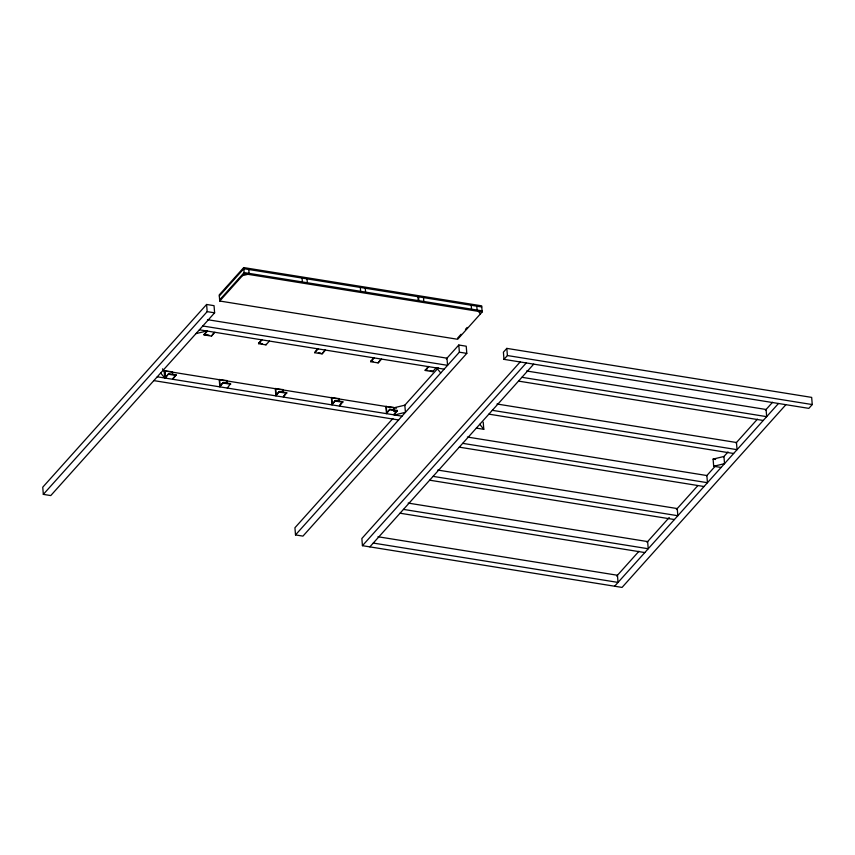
<?xml version="1.0" encoding="UTF-8"?>
<svg xmlns="http://www.w3.org/2000/svg" width="855" height="855" viewBox="0 0 855 855"><rect width="100%" height="100%" fill="white"/><g stroke="black" fill="none" stroke-linecap="round" stroke-linejoin="round"><path stroke-width="1.28" d="M206.6 304.466L42.75 487.2L43.327 494.372L50.766 495.569L214.616 312.823L214.039 305.663L206.6 304.466L207.177 311.637L43.327 494.372M243.728 267.583L219.243 294.89L219.735 301.024L457.671 339.285L482.156 311.968L481.664 305.834L243.728 267.583L244.22 273.718L219.735 301.024M219.329 296.012L243.814 268.705L481.75 306.966M219.639 299.902L244.124 272.585L482.06 310.846M172.667 374.437L172.454 371.807L164.737 370.931L165.304 378.092L168.681 373.688L176.109 374.885L172.742 379.289M168.681 373.688L165.549 377.183L165.015 370.61M214.883 332.296L211.463 336.101L204.035 334.904L207.113 330.821M204.035 334.904L207.444 331.099M172.977 378.38L176.109 374.885M213.771 332.884L211.463 336.101M227.195 383.2L226.981 380.571L219.254 379.695L219.831 386.866L223.208 382.452L230.636 383.649L227.27 388.063M223.208 382.452L220.077 385.947L219.543 379.385M269.411 341.06L265.99 344.875L258.563 343.678L261.641 339.585M258.563 343.678L261.972 339.863M283.262 392.221L283.058 389.591L275.331 388.715L275.909 395.876L279.275 391.472L286.714 392.669L283.347 397.073M279.275 391.472L276.144 394.967L275.62 388.394M317.718 348.605L314.64 352.688L322.068 353.885L325.488 350.08M314.64 352.688L318.049 348.883M283.058 389.591L282.962 392.295M283.582 396.164L286.714 392.669M325.157 349.802L322.068 353.885M339.339 401.23L339.136 398.612L331.409 397.725L331.986 404.896L335.352 400.493L342.791 401.679L339.424 406.093M335.352 400.493L332.221 403.977L331.697 397.415M381.565 359.089L378.145 362.905L370.707 361.708L373.795 357.614M370.707 361.708L374.127 357.892M339.659 405.174L342.791 401.679M380.443 359.688L378.145 362.905M393.973 411.319L393.653 407.375L385.936 406.499L386.513 413.66L389.88 409.256L397.319 410.453L393.952 414.857M389.88 409.256L386.749 412.751L386.225 406.178M436.093 367.864L432.673 371.668L425.234 370.471L428.323 366.389M425.234 370.471L428.654 366.667M457.575 338.153L461.08 334.252M465.451 329.378L467.193 327.422M394.187 413.948L397.319 410.453M392.894 418.512L294.932 527.749L295.509 534.92L302.948 536.117L466.798 353.372L466.221 346.211L458.793 345.014L446.321 358.918M404.468 405.601L438.305 367.853M295.509 534.92L459.37 352.185L458.793 345.014M506.823 348.38L503.403 352.185L503.98 359.357L808.83 408.369L812.25 404.565L811.673 397.393L506.823 348.38L507.4 355.541L503.98 359.357M520.364 361.729L361.857 538.511L362.435 545.682L622.055 587.417L785.905 404.682M362.435 545.682L526.285 362.937M369.862 546.869L533.723 364.134M616.712 576.078L638.974 551.251M646.989 542.316L669.251 517.489M676.38 509.537L697.755 485.704M706.658 475.775L715.56 465.847M723.576 456.901L728.022 451.942M736.037 442.997L757.412 419.164M765.428 410.229L772.557 402.278M614.617 586.231L778.467 403.485M242.51 275.62L247.939 274.316M195.977 333.61L206.825 331.003M394.572 414.953L405.42 412.345L404.843 405.174L393.995 407.792L394.283 411.373M713.102 459.103L723.95 456.485L724.527 463.656L713.679 466.264L713.102 459.103L715.582 459.498M244.22 273.718L482.156 311.968M507.4 355.541L812.25 404.565M207.177 311.637L214.616 312.823M459.37 352.185L466.798 353.372M207.498 319.674L446.983 358.181L447.56 365.341L202.806 325.99M526.605 370.985L766.091 409.492L766.668 416.652L521.913 377.301M199.397 329.806L444.14 369.157M518.504 381.106L763.248 420.468M203.982 334.316L208.941 335.107M258.509 343.079L262.229 343.678M318.306 352.688L320.785 353.094M370.664 361.109L373.143 361.505M425.192 369.873L427.671 370.279M430.151 370.675L432.63 371.07L432.673 371.668M496.99 404.009L736.476 442.516L737.053 449.677L492.309 410.325M488.889 414.141L733.643 453.492M163.252 370.696L385.637 406.446M387.176 406.691L396.474 408.188M168.724 374.287L176.162 375.484M223.251 383.051L230.69 384.248M279.329 392.071L286.767 393.268M335.406 401.081L342.844 402.278M389.933 409.855L397.361 411.052M157.256 376.799L402 416.15M476.363 428.109L483.791 429.306L483.214 422.135M713.679 466.264L721.107 467.461M153.836 380.614L398.59 419.965M467.375 437.033L706.871 475.54L707.438 482.701L462.694 443.35M459.274 447.165L704.028 486.516M437.771 470.058L677.256 508.565L677.833 515.725L433.079 476.374M429.659 480.189L674.413 519.541M408.156 503.082L647.641 541.589L648.218 548.75L403.464 509.398M400.055 513.214L644.798 552.565M377.974 536.748L617.46 575.255L618.037 582.415L373.282 543.064M478.437 311.38L480.446 313.881M436.713 367.96L440.731 372.962M479.773 424.294L483.791 429.306M162.503 368.826L164.117 370.835L164.684 377.996L160.665 372.994M476.791 306.165L477.111 310.044M471.223 305.385L471.533 309.147M423.503 297.593L423.824 301.484M418.555 296.803L418.865 300.682M417.945 296.824L418.245 300.586M365.267 288.231L365.577 292.111M360.308 287.44L360.618 291.32M307.02 278.869L307.33 282.749M302.061 278.067L302.371 281.958M265.948 344.276L265.99 344.875M248.773 269.507L249.083 273.386"/></g></svg>
